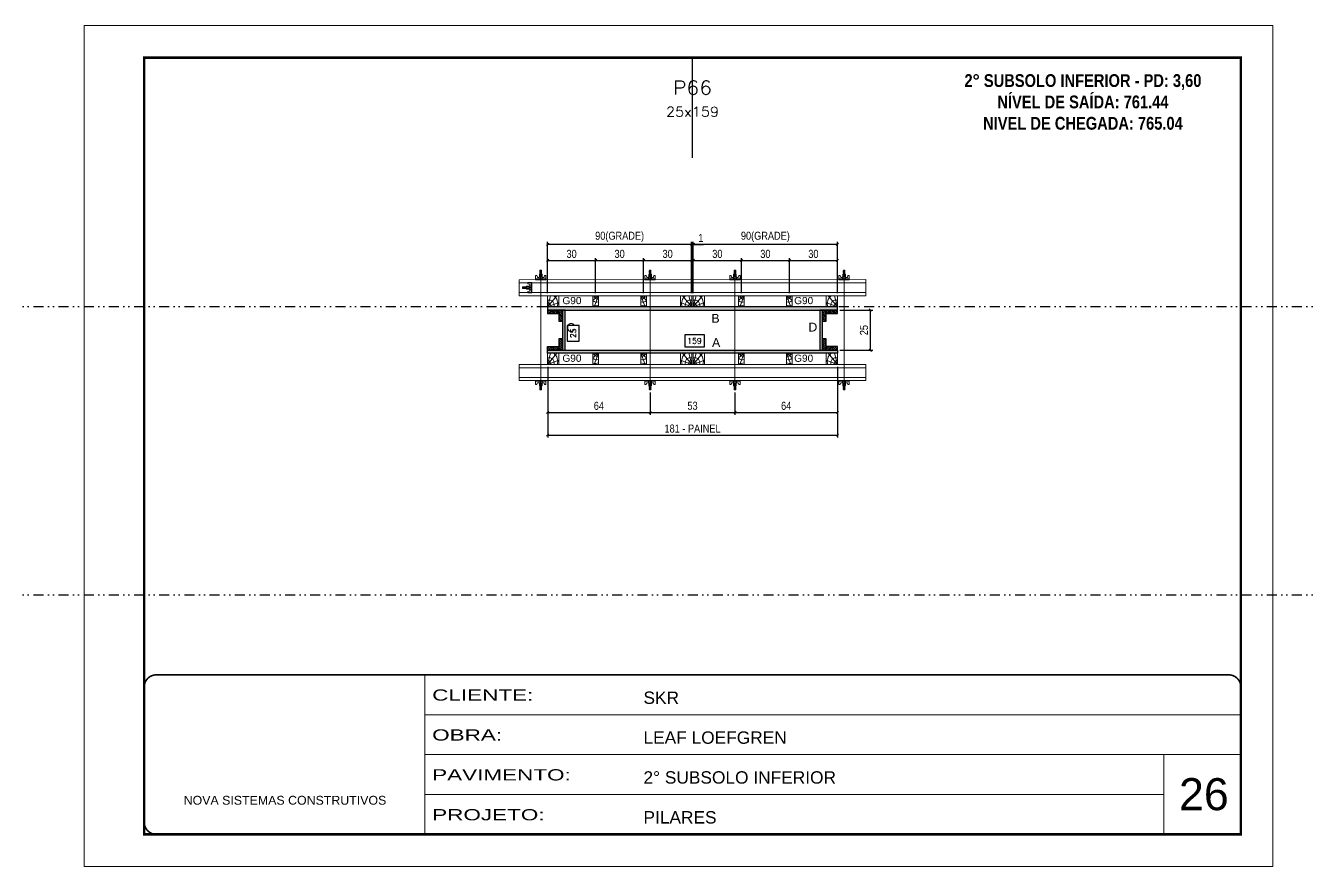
# Model space of a CAD drawing. Extents: x 13513 to 27878, y -21631 to 6985.
# Drawn here: x 15939 to 17540, y -957 to 93 of the extents above; entities that cross this region are included whole.
import ezdxf
from ezdxf.enums import TextEntityAlignment as Align

# ---------------------------------------------------------------- set-up
doc = ezdxf.new("R2010")
doc.units = 0
for name, pattern in [('CONTINUO', [0]), ('DASHED', [0.75, 0.5, -0.25]), ('DIVIDE2', [0.625, 0.25, -0.125, 0, -0.125, 0, -0.125]), ('HIDDEN', [0.375, 0.25, -0.125])]:
    doc.linetypes.add(name, pattern=pattern)
for name, color, linetype, lineweight in [('CARIMBO', 255, 'Continuous', 9), ('Folhas', 255, 'Continuous', 9), ('Hachura', 251, 'Continuous', 9), ('Madeira', 126, 'Continuous', 18), ('Perfil Metálico', 224, 'Continuous', 18), ('SARRAFO DE PRESSAO', 251, 'DASHED', 9), ('Texto Seção', 7, 'Continuous', 15)]:
    doc.layers.add(name, color=color, linetype=linetype, lineweight=lineweight)
for name, color, linetype in [('CHAPA', 1, 'Continuous'), ('COTA', 241, 'Continuous'), ('MEIO_PONT', 93, 'Continuous'), ('NOMENCLATURA', 7, 'Continuous'), ('Nível', 160, 'Continuous'), ('SARRAFO', 251, 'Continuous'), ('Texto de Titulo', 7, 'Continuous'), ('Texto Qtd Sarr', 242, 'Continuous'), ('TEXTO_GERAL', 7, 'Continuous')]:
    doc.layers.add(name, color=color, linetype=linetype)
doc.styles.add('ARIAL', font='arial.ttf')
doc.styles.add('COTA TECNICA 2X', font='techl___.ttf', dxfattribs={"height": 10})
doc.styles.add('ROMANC', font='techb___.ttf', dxfattribs={"height": 2.5})
doc.styles.add('ROMANS', font='romans.shx')
doc.styles.add('SANSSERIF', font='sas_____.pfb')
doc.styles.add('Tecnologia', font='')
doc.styles.get('Tecnologia').set_extended_font_data('Forgotten Futurist')
doc.dimstyles.new('SECAO PILAR', dxfattribs={"dimtxt": 10, "dimasz": 3, "dimexe": 3, "dimexo": 3, "dimgap": 3, "dimtad": 1, "dimdec": 1, "dimlfac": 0.5, "dimzin": 12, "dimdsep": 46, "dimtxsty": 'COTA TECNICA 2X', "dimblk1": 'OBLIQUE', "dimblk2": 'OBLIQUE', "dimsah": 1, "dimcen": 0.9, "dimclrd": 256, "dimclre": 256, "dimclrt": 256, "dimadec": 1, "dimazin": 3, "dimtfac": 1, "dimtdec": 1, "dimtmove": 0, "dimatfit": 3, "dimfxl": 1, "dimtolj": 1, "dimtzin": 12, "dimarcsym": 0})
doc.dimstyles.new('SECÇÃO 2', dxfattribs={"dimtxt": 7, "dimasz": 6, "dimexe": 0.18, "dimexo": 2, "dimgap": -4, "dimtad": 3, "dimdec": 1, "dimlfac": 0.5, "dimzin": 12, "dimdsep": 46, "dimtxsty": 'ROMANS', "dimblk": 'ARCHTICK', "dimcen": 0.09, "dimse1": 1, "dimse2": 1, "dimsd1": 1, "dimsd2": 1, "dimclrd": 180, "dimclre": 5, "dimclrt": 1, "dimadec": 0, "dimazin": 3, "dimtfac": 1, "dimtdec": 1, "dimtofl": 0, "dimtmove": 0, "dimatfit": 3, "dimldrblk": 'ARCHTICK', "dimfxl": 1, "dimtolj": 1, "dimtzin": 0, "dimarcsym": 0})

# ---------------------------------------------------------------- blocks, each defined once
blk = doc.blocks.new('9999999999')
at = {"color": 30, "linetype": 'CONTINUO'}
for p, q in [((98564.6, 34230.2), (98564.6, 34429.4)), ((98564.6, 34379.6), (99584, 34379.6)), ((98564.6, 34329.8), (99488, 34329.8)), ((99584, 34329.8), (99488, 34329.8)), ((99488, 34329.8), (99488, 34230.2)), ((98564.6, 34280), (99488, 34280))]:
    blk.add_line(p, q, dxfattribs=at)
at = {"color": 30, "linetype": 'CONTINUO', "const_width": 2}
blk.add_lwpolyline([(99584, 34230.2), (99584, 34414.4, 0.414214), (99569, 34429.4), (98229, 34429.4, 0.414214), (98214, 34414.4), (98214, 34245.2, 0.414214), (98229, 34230.2), (99584, 34230.2)], format="xyb", dxfattribs=at)
at = {"layer": 'Folhas'}
blk.add_lwpolyline([(98139, 34190.2), (99624, 34190.2), (99624, 35240.2), (98139, 35240.2)], close=True, dxfattribs=at)
at = {"layer": 'Folhas', "color": 30, "const_width": 3}
blk.add_lwpolyline([(98214, 34230.2), (99584, 34230.2), (99584, 35200.2), (98214, 35200.2)], close=True, dxfattribs=at)
at = {"color": 7, "linetype": 'Continuous', "ltscale": 5, "style": 'ARIAL'}
for s, height, p in [('SKR', 15.48, (98837.7, 34393.1)), ('LEAF LOEFGREN', 15.483, (98837.7, 34343.3)), ('2° SUBSOLO INFERIOR', 15.483, (98837.7, 34293.5)), ('NOVA SISTEMAS CONSTRUTIVOS', 11.059, (98263.2, 34267.2)), ('PILARES', 15.48, (98837.7, 34243.7))]:
    blk.add_text(s, height=height, dxfattribs=at).set_placement(p)
at = {"layer": 'Folhas', "color": 7, "style": 'Tecnologia', "width": 1.5}
for s, p in [('CLIENTE:', (98573.7, 34397.2)), ('OBRA:', (98573.7, 34347.3)), ('PAVIMENTO:', (98573.7, 34297.5)), ('PROJETO:', (98573.7, 34247.7))]:
    blk.add_text(s, height=14, dxfattribs=at).set_placement(p)
blk = doc.blocks.new('*D1612')
at = {"layer": 'COTA', "color": 180, "lineweight": -2, "transparency": 16777216}
for p, q in [((16630.4, -281.2), (16615.4, -281.2)), ((16615.4, -281.2), (16615.4, -300.6)), ((16630.4, -300.6), (16630.4, -281.2)), ((16615.4, -300.6), (16630.4, -300.6))]:
    blk.add_line(p, q, dxfattribs=at)
at = {"layer": 'Defpoints', "color": 0, "transparency": 16777216}
for p in [(16630.3, -262), (16630.3, -312), (16634.4, -312)]:
    blk.add_point(p, dxfattribs=at)
at = {"layer": 'COTA', "color": 1, "transparency": 16777216, "insert": (16622.9, -290.9), "char_height": 7, "attachment_point": 5, "rotation": 90, "style": 'ROMANS'}
blk.add_mtext('\\A1;25', dxfattribs=at)
blk = doc.blocks.new('_ArchTick')
at = {"color": 0, "linetype": 'ByBlock', "const_width": 0.15}
blk.add_lwpolyline([(-0.5, -0.5), (0.5, 0.5)], dxfattribs=at)
blk = doc.blocks.new('*D1613')
at = {"layer": 'COTA', "color": 180, "lineweight": -2, "transparency": 16777216}
for p, q in [((16786.9, -293), (16762.2, -293)), ((16762.2, -293), (16762.2, -308)), ((16786.9, -308), (16786.9, -293)), ((16762.2, -308), (16786.9, -308))]:
    blk.add_line(p, q, dxfattribs=at)
at = {"layer": 'Defpoints', "color": 0, "transparency": 16777216}
for p in [(16613, -312), (16931, -312), (16931, -312)]:
    blk.add_point(p, dxfattribs=at)
at = {"layer": 'COTA', "color": 1, "transparency": 16777216, "insert": (16774.5, -300.5), "char_height": 7, "attachment_point": 5, "style": 'ROMANS'}
blk.add_mtext('\\A1;159', dxfattribs=at)
blk = doc.blocks.new('_Oblique')
at = {"color": 0, "linetype": 'ByBlock', "lineweight": -2}
blk.add_line((-0.5, -0.5), (0.5, 0.5), dxfattribs=at)
blk = doc.blocks.new('*D1614')
at = {"layer": 'COTA', "lineweight": -2, "transparency": 16777216}
for p, q in [((16591, -333), (16591, -421.1)), ((16953, -332.9), (16953, -421.1)), ((16591, -418.1), (16953, -418.1))]:
    blk.add_line(p, q, dxfattribs=at)
at = {"layer": 'Defpoints', "color": 0, "transparency": 16777216}
for p in [(16591, -330), (16953, -329.9), (16953, -418.1)]:
    blk.add_point(p, dxfattribs=at)
at = {"layer": 'COTA', "lineweight": -2, "transparency": 16777216, "xscale": 3, "yscale": 3, "zscale": 3, "rotation": 180}
blk.add_blockref('_Oblique', (16591, -418.1), dxfattribs=at)
at = {"layer": 'COTA', "lineweight": -2, "transparency": 16777216, "xscale": 3, "yscale": 3, "zscale": 3}
blk.add_blockref('_Oblique', (16953, -418.1), dxfattribs=at)
at = {"layer": 'COTA', "transparency": 16777216, "insert": (16772, -410), "char_height": 10, "attachment_point": 5, "style": 'COTA TECNICA 2X'}
blk.add_mtext('\\A1;181 - PAINEL', dxfattribs=at)
blk = doc.blocks.new('*D1615')
at = {"layer": 'COTA', "lineweight": -2, "transparency": 16777216}
for p, q in [((16591, -333), (16591, -392.7)), ((16719, -364.7), (16719, -392.7)), ((16591, -389.7), (16719, -389.7))]:
    blk.add_line(p, q, dxfattribs=at)
at = {"layer": 'Defpoints', "color": 0, "transparency": 16777216}
for p in [(16591, -330), (16719, -361.7), (16719, -389.7)]:
    blk.add_point(p, dxfattribs=at)
at = {"layer": 'COTA', "lineweight": -2, "transparency": 16777216, "xscale": 3, "yscale": 3, "zscale": 3, "rotation": 180}
blk.add_blockref('_Oblique', (16591, -389.7), dxfattribs=at)
at = {"layer": 'COTA', "lineweight": -2, "transparency": 16777216, "xscale": 3, "yscale": 3, "zscale": 3}
blk.add_blockref('_Oblique', (16719, -389.7), dxfattribs=at)
at = {"layer": 'COTA', "transparency": 16777216, "insert": (16655, -381.6), "char_height": 10, "attachment_point": 5, "style": 'COTA TECNICA 2X'}
blk.add_mtext('\\A1;64', dxfattribs=at)
blk = doc.blocks.new('*D1616')
at = {"layer": 'COTA', "lineweight": -2, "transparency": 16777216}
for p, q in [((16953, -333), (16953, -392.7)), ((16825, -364.7), (16825, -392.7)), ((16825, -389.7), (16953, -389.7))]:
    blk.add_line(p, q, dxfattribs=at)
at = {"layer": 'Defpoints', "color": 0, "transparency": 16777216}
for p in [(16953, -330), (16825, -361.7), (16953, -389.7)]:
    blk.add_point(p, dxfattribs=at)
at = {"layer": 'COTA', "lineweight": -2, "transparency": 16777216, "xscale": 3, "yscale": 3, "zscale": 3, "rotation": 180}
blk.add_blockref('_Oblique', (16825, -389.7), dxfattribs=at)
at = {"layer": 'COTA', "lineweight": -2, "transparency": 16777216, "xscale": 3, "yscale": 3, "zscale": 3}
blk.add_blockref('_Oblique', (16953, -389.7), dxfattribs=at)
at = {"layer": 'COTA', "transparency": 16777216, "insert": (16889, -381.6), "char_height": 10, "attachment_point": 5, "style": 'COTA TECNICA 2X'}
blk.add_mtext('\\A1;64', dxfattribs=at)
blk = doc.blocks.new('C')
at = {"layer": 'Hachura', "color": 0}
for p, q in [((0, 3.22), (0, -3.22)), ((0.45, 3.22), (0, 3.22)), ((0.46, 3.16), (0, 3.16)), ((0.46, 3.05), (0, 3.05)), ((0.46, 2.88), (0, 2.88)), ((0, 2.75), (0, -1.16)), ((0.46, 2.65), (0, 2.65)), ((0.46, 2.23), (0, 2.23)), ((0.46, 1.51), (0, 1.51)), ((0.39, 0.49), (0.17, 0.49)), ((0.45, -3.23), (0.45, 3.22)), ((0.45, 3.22), (2.58, 3.22)), ((1.74, 0.97), (0.45, 0.97)), ((1.45, 0.1), (0.45, 0.1)), ((1.35, 1.94), (1.35, 0.96)), ((2.58, 2.39), (1.47, 2.09)), ((1.74, -0.97), (1.74, 0.97)), ((1.74, 0.97), (1.74, 0.84)), ((1.74, 0.97), (1.74, 0.84)), ((1.74, 0.84), (3.35, 0.84)), ((3.35, 0.45), (1.74, 0.45)), ((2.58, 3.22), (2.58, 2.39)), ((3.32, 0.84), (3.32, -0.84)), ((3.35, 0.84), (3.35, -0.84)), ((3.68, 0.45), (3.35, 0.45)), ((3.84, -0.52), (3.35, 0.45)), ((3.35, 0.06), (3.67, -0.57)), ((3.68, 0.45), (4.16, -0.52)), ((3.72, 0.5), (4.25, -0.57)), ((4.37, -0.55), (3.83, 0.53)), ((4.15, 0.45), (3.93, 0.45)), ((4.42, -0.52), (3.93, 0.45)), ((4.15, 0.45), (4.26, 0.45)), ((4.26, 0.45), (4.74, -0.52)), ((4.3, 0.5), (4.83, -0.57)), ((4.95, -0.55), (4.41, 0.53)), ((4.51, 0.45), (4.84, 0.45)), ((5, -0.52), (4.51, 0.45)), ((4.84, 0.45), (5.32, -0.52)), ((4.88, 0.5), (5.41, -0.57)), ((5.53, -0.55), (4.99, 0.53)), ((5.58, -0.52), (5.09, 0.45)), ((5.42, 0.45), (5.09, 0.45)), ((5.58, -0.52), (5.09, 0.45)), ((5.42, 0.45), (5.74, -0.19)), ((5.46, 0.5), (5.74, -0.07)), ((5.74, 0.19), (5.57, 0.53)), ((5.74, 0.32), (5.68, 0.45)), ((5.68, 0.45), (5.74, 0.45)), ((5.74, 0.45), (5.9, 0.29)), ((5.74, 0.45), (5.74, -0.52)), ((5.9, -0.36), (5.9, 0.29)), ((0.45, 0), (0, 0)), ((0.46, -1.52), (0, -1.52)), ((0.46, -2.23), (0, -2.23)), ((0.46, -2.65), (0, -2.65)), ((0.46, -2.88), (0, -2.88)), ((0.46, -3.05), (0, -3.05)), ((0.46, -3.16), (0, -3.16)), ((0, -3.22), (2.57, -3.22)), ((0.08, -0.48), (0.29, -0.48)), ((0.29, -0.48), (0.4, -0.48)), ((0.45, 0), (0.45, -0.97)), ((0.45, -0.16), (1.45, -0.16)), ((0.45, -0.65), (0.45, -0.32)), ((0.45, -3.23), (0.45, -0.65)), ((0.45, -0.97), (1.74, -0.97)), ((1.35, -1.94), (1.35, -0.97)), ((2.58, -2.39), (1.47, -2.1)), ((3.35, -0.32), (1.74, -0.32)), ((3.35, -0.84), (1.74, -0.84)), ((2.58, -3.23), (2.58, -2.39)), ((3.35, -0.07), (3.58, -0.52)), ((3.35, -0.52), (3.58, -0.52)), ((3.84, -0.52), (4.16, -0.52)), ((4.42, -0.52), (4.74, -0.52)), ((4.63, -0.52), (4.74, -0.52)), ((5, -0.52), (5.32, -0.52)), ((5.58, -0.52), (5.74, -0.52)), ((5.74, -0.52), (5.9, -0.36)), ((5.74, -0.52), (5.74, -0.52))]:
    blk.add_line(p, q, dxfattribs=at)
for centre, radius, start, end in [((1.52, 1.94), 0.161, 104.74356, 180), ((1.44, -0.03), 0.129, 272.69497, 87.30503), ((3.81, 0.39), 0.143, 25.56881, 154.43119), ((4.39, 0.39), 0.143, 25.56881, 154.43119), ((4.97, 0.39), 0.143, 25.56881, 154.43119), ((5.55, 0.39), 0.143, 25.56881, 154.43119), ((0.17, -0.37), 0.174, 221.74404, 317.85924), ((1.52, -1.94), 0.161, 180, 255.25644), ((3.71, -0.4), 0.174, 222.14076, 318.25596), ((4.29, -0.4), 0.174, 222.14076, 318.25596), ((4.87, -0.4), 0.174, 222.14076, 318.25596), ((5.45, -0.4), 0.174, 222.14076, 318.25596), ((5.61, -0.4), 0.174, 317.85924, 318.25596)]:
    blk.add_arc(centre, radius, start, end, dxfattribs=at)
blk = doc.blocks.new('*D1635')
at = {"layer": 'COTA', "lineweight": -2, "transparency": 16777216}
for p, q in [((16719, -364.7), (16719, -392.7)), ((16825, -364.7), (16825, -392.7)), ((16719, -389.7), (16825, -389.7))]:
    blk.add_line(p, q, dxfattribs=at)
at = {"layer": 'Defpoints', "color": 0, "transparency": 16777216}
for p in [(16719, -361.7), (16825, -361.7), (16825, -389.7)]:
    blk.add_point(p, dxfattribs=at)
at = {"layer": 'COTA', "lineweight": -2, "transparency": 16777216, "xscale": 3, "yscale": 3, "zscale": 3, "rotation": 180}
blk.add_blockref('_Oblique', (16719, -389.7), dxfattribs=at)
at = {"layer": 'COTA', "lineweight": -2, "transparency": 16777216, "xscale": 3, "yscale": 3, "zscale": 3}
blk.add_blockref('_Oblique', (16825, -389.7), dxfattribs=at)
at = {"layer": 'COTA', "transparency": 16777216, "insert": (16772, -381.5), "char_height": 10, "attachment_point": 5, "style": 'COTA TECNICA 2X'}
blk.add_mtext('\\A1;53', dxfattribs=at)
blk = doc.blocks.new('*D1617')
at = {"layer": 'COTA', "lineweight": -2, "transparency": 16777216}
for p, q in [((16773, -241), (16773, -197)), ((16773, -200), (16833, -200)), ((16833, -241), (16833, -197))]:
    blk.add_line(p, q, dxfattribs=at)
at = {"layer": 'Defpoints', "color": 0, "transparency": 16777216}
for p in [(16833, -200), (16773, -244), (16833, -244)]:
    blk.add_point(p, dxfattribs=at)
at = {"layer": 'COTA', "lineweight": -2, "transparency": 16777216, "xscale": 3, "yscale": 3, "zscale": 3, "rotation": 180}
blk.add_blockref('_Oblique', (16773, -200), dxfattribs=at)
at = {"layer": 'COTA', "lineweight": -2, "transparency": 16777216, "xscale": 3, "yscale": 3, "zscale": 3}
blk.add_blockref('_Oblique', (16833, -200), dxfattribs=at)
at = {"layer": 'COTA', "transparency": 16777216, "insert": (16803, -191.8), "char_height": 10, "attachment_point": 5, "style": 'COTA TECNICA 2X'}
blk.add_mtext('\\A1;30', dxfattribs=at)
blk = doc.blocks.new('*D1618')
at = {"layer": 'COTA', "lineweight": -2, "transparency": 16777216}
for p, q in [((16833, -241), (16833, -197)), ((16833, -200), (16893, -200)), ((16893, -241), (16893, -197))]:
    blk.add_line(p, q, dxfattribs=at)
at = {"layer": 'Defpoints', "color": 0, "transparency": 16777216}
for p in [(16893, -200), (16833, -244), (16893, -244)]:
    blk.add_point(p, dxfattribs=at)
at = {"layer": 'COTA', "lineweight": -2, "transparency": 16777216, "xscale": 3, "yscale": 3, "zscale": 3, "rotation": 180}
blk.add_blockref('_Oblique', (16833, -200), dxfattribs=at)
at = {"layer": 'COTA', "lineweight": -2, "transparency": 16777216, "xscale": 3, "yscale": 3, "zscale": 3}
blk.add_blockref('_Oblique', (16893, -200), dxfattribs=at)
at = {"layer": 'COTA', "transparency": 16777216, "insert": (16863, -191.8), "char_height": 10, "attachment_point": 5, "style": 'COTA TECNICA 2X'}
blk.add_mtext('\\A1;30', dxfattribs=at)
blk = doc.blocks.new('*D1619')
at = {"layer": 'COTA', "lineweight": -2, "transparency": 16777216}
for p, q in [((16893, -241), (16893, -197)), ((16893, -200), (16953, -200)), ((16953, -241), (16953, -197))]:
    blk.add_line(p, q, dxfattribs=at)
at = {"layer": 'Defpoints', "color": 0, "transparency": 16777216}
for p in [(16953, -200), (16893, -244), (16953, -244)]:
    blk.add_point(p, dxfattribs=at)
at = {"layer": 'COTA', "lineweight": -2, "transparency": 16777216, "xscale": 3, "yscale": 3, "zscale": 3, "rotation": 180}
blk.add_blockref('_Oblique', (16893, -200), dxfattribs=at)
at = {"layer": 'COTA', "lineweight": -2, "transparency": 16777216, "xscale": 3, "yscale": 3, "zscale": 3}
blk.add_blockref('_Oblique', (16953, -200), dxfattribs=at)
at = {"layer": 'COTA', "transparency": 16777216, "insert": (16923, -191.8), "char_height": 10, "attachment_point": 5, "style": 'COTA TECNICA 2X'}
blk.add_mtext('\\A1;30', dxfattribs=at)
blk = doc.blocks.new('*D1620')
at = {"layer": 'COTA', "lineweight": -2, "transparency": 16777216}
for p, q in [((16773, -241), (16773, -176.9)), ((16953, -179.9), (16773, -179.9)), ((16953, -241), (16953, -176.9))]:
    blk.add_line(p, q, dxfattribs=at)
at = {"layer": 'Defpoints', "color": 0, "transparency": 16777216}
for p in [(16773, -179.9), (16773, -244), (16953, -244)]:
    blk.add_point(p, dxfattribs=at)
at = {"layer": 'COTA', "lineweight": -2, "transparency": 16777216, "xscale": 3, "yscale": 3, "zscale": 3, "rotation": 180}
blk.add_blockref('_Oblique', (16773, -179.9), dxfattribs=at)
at = {"layer": 'COTA', "lineweight": -2, "transparency": 16777216, "xscale": 3, "yscale": 3, "zscale": 3}
blk.add_blockref('_Oblique', (16953, -179.9), dxfattribs=at)
at = {"layer": 'COTA', "transparency": 16777216, "insert": (16863, -170.6), "char_height": 10, "attachment_point": 5, "style": 'COTA TECNICA 2X'}
blk.add_mtext('\\A1;90(GRADE)', dxfattribs=at)
blk = doc.blocks.new('*D1636')
at = {"layer": 'COTA', "lineweight": -2, "transparency": 16777216}
for p, q in [((16956, -262), (16997.3, -262)), ((16994.3, -312), (16994.3, -262)), ((16956, -312), (16997.3, -312))]:
    blk.add_line(p, q, dxfattribs=at)
at = {"layer": 'Defpoints', "color": 0, "transparency": 16777216}
for p in [(16953, -262), (16994.3, -262), (16953, -312)]:
    blk.add_point(p, dxfattribs=at)
at = {"layer": 'COTA', "lineweight": -2, "transparency": 16777216, "xscale": 3, "yscale": 3, "zscale": 3}
for p, rotation in [((16994.3, -262), 90), ((16994.3, -312), 270)]:
    blk.add_blockref('_Oblique', p, dxfattribs=dict(at, rotation=rotation))
at = {"layer": 'COTA', "transparency": 16777216, "insert": (16986.2, -287), "char_height": 10, "attachment_point": 5, "rotation": 90, "style": 'COTA TECNICA 2X'}
blk.add_mtext('\\A1;25', dxfattribs=at)
blk = doc.blocks.new('PONTALETE')
at = {"layer": 'Madeira'}
for q in [(2.71, 7), (7, 5.76), (7, 1.74)]:
    blk.add_line((0, 0), q, dxfattribs=at)
blk.add_lwpolyline([(0, 0), (7, 0), (7, 7), (0, 7)], close=True, dxfattribs=at)
for centre, radius, start, end in [((2.04, 0.06), 6.23, 37.28179, 109.09128), ((1.09, 0.9), 3.19, 343.60304, 109.98471), ((-0.21, -0.78), 3.09, 14.63219, 86.0383)]:
    blk.add_arc(centre, radius, start, end, dxfattribs=at)
blk = doc.blocks.new('MEIO PONTALETE')
at = {"layer": 'Madeira'}
for q in [(2.71, 7), (3.5, 2.88), (3.5, 0.87)]:
    blk.add_line((0, 0), q, dxfattribs=at)
blk.add_lwpolyline([(0, 0), (3.5, 0), (3.5, 7), (0, 7)], close=True, dxfattribs=at)
for centre, radius, start, end in [((2.04, 0.06), 6.23, 76.44987, 109.09128), ((1.09, 0.9), 3.19, 40.90626, 109.98471), ((-0.21, -0.78), 3.09, 14.63219, 86.0383)]:
    blk.add_arc(centre, radius, start, end, dxfattribs=at)
blk = doc.blocks.new('*D1621')
at = {"layer": 'COTA', "lineweight": -2, "transparency": 16777216}
for p, q in [((16590.9, -241), (16590.9, -197)), ((16590.9, -200), (16650.9, -200)), ((16650.9, -241), (16650.9, -197))]:
    blk.add_line(p, q, dxfattribs=at)
at = {"layer": 'Defpoints', "color": 0, "transparency": 16777216}
for p in [(16650.9, -200), (16590.9, -244), (16650.9, -244)]:
    blk.add_point(p, dxfattribs=at)
at = {"layer": 'COTA', "lineweight": -2, "transparency": 16777216, "xscale": 3, "yscale": 3, "zscale": 3, "rotation": 180}
blk.add_blockref('_Oblique', (16590.9, -200), dxfattribs=at)
at = {"layer": 'COTA', "lineweight": -2, "transparency": 16777216, "xscale": 3, "yscale": 3, "zscale": 3}
blk.add_blockref('_Oblique', (16650.9, -200), dxfattribs=at)
at = {"layer": 'COTA', "transparency": 16777216, "insert": (16620.9, -191.8), "char_height": 10, "attachment_point": 5, "style": 'COTA TECNICA 2X'}
blk.add_mtext('\\A1;30', dxfattribs=at)
blk = doc.blocks.new('*D1622')
at = {"layer": 'COTA', "lineweight": -2, "transparency": 16777216}
for p, q in [((16650.9, -241), (16650.9, -197)), ((16650.9, -200), (16710.9, -200)), ((16710.9, -241), (16710.9, -197))]:
    blk.add_line(p, q, dxfattribs=at)
at = {"layer": 'Defpoints', "color": 0, "transparency": 16777216}
for p in [(16710.9, -200), (16650.9, -244), (16710.9, -244)]:
    blk.add_point(p, dxfattribs=at)
at = {"layer": 'COTA', "lineweight": -2, "transparency": 16777216, "xscale": 3, "yscale": 3, "zscale": 3, "rotation": 180}
blk.add_blockref('_Oblique', (16650.9, -200), dxfattribs=at)
at = {"layer": 'COTA', "lineweight": -2, "transparency": 16777216, "xscale": 3, "yscale": 3, "zscale": 3}
blk.add_blockref('_Oblique', (16710.9, -200), dxfattribs=at)
at = {"layer": 'COTA', "transparency": 16777216, "insert": (16680.9, -191.8), "char_height": 10, "attachment_point": 5, "style": 'COTA TECNICA 2X'}
blk.add_mtext('\\A1;30', dxfattribs=at)
blk = doc.blocks.new('*D1623')
at = {"layer": 'COTA', "lineweight": -2, "transparency": 16777216}
for p, q in [((16710.9, -241), (16710.9, -197)), ((16710.9, -200), (16770.9, -200)), ((16770.9, -241), (16770.9, -197))]:
    blk.add_line(p, q, dxfattribs=at)
at = {"layer": 'Defpoints', "color": 0, "transparency": 16777216}
for p in [(16770.9, -200), (16710.9, -244), (16770.9, -244)]:
    blk.add_point(p, dxfattribs=at)
at = {"layer": 'COTA', "lineweight": -2, "transparency": 16777216, "xscale": 3, "yscale": 3, "zscale": 3, "rotation": 180}
blk.add_blockref('_Oblique', (16710.9, -200), dxfattribs=at)
at = {"layer": 'COTA', "lineweight": -2, "transparency": 16777216, "xscale": 3, "yscale": 3, "zscale": 3}
blk.add_blockref('_Oblique', (16770.9, -200), dxfattribs=at)
at = {"layer": 'COTA', "transparency": 16777216, "insert": (16740.9, -191.8), "char_height": 10, "attachment_point": 5, "style": 'COTA TECNICA 2X'}
blk.add_mtext('\\A1;30', dxfattribs=at)
blk = doc.blocks.new('*D1624')
at = {"layer": 'COTA', "lineweight": -2, "transparency": 16777216}
for p, q in [((16590.9, -241), (16590.9, -176.9)), ((16770.9, -179.9), (16590.9, -179.9)), ((16770.9, -241), (16770.9, -176.9))]:
    blk.add_line(p, q, dxfattribs=at)
at = {"layer": 'Defpoints', "color": 0, "transparency": 16777216}
for p in [(16590.9, -179.9), (16590.9, -244), (16770.9, -244)]:
    blk.add_point(p, dxfattribs=at)
at = {"layer": 'COTA', "lineweight": -2, "transparency": 16777216, "xscale": 3, "yscale": 3, "zscale": 3, "rotation": 180}
blk.add_blockref('_Oblique', (16590.9, -179.9), dxfattribs=at)
at = {"layer": 'COTA', "lineweight": -2, "transparency": 16777216, "xscale": 3, "yscale": 3, "zscale": 3}
blk.add_blockref('_Oblique', (16770.9, -179.9), dxfattribs=at)
at = {"layer": 'COTA', "transparency": 16777216, "insert": (16680.9, -170.6), "char_height": 10, "attachment_point": 5, "style": 'COTA TECNICA 2X'}
blk.add_mtext('\\A1;90(GRADE)', dxfattribs=at)
blk = doc.blocks.new('*D1637')
at = {"layer": 'COTA', "lineweight": -2, "transparency": 16777216}
for p, q in [((16771, -179.9), (16768, -179.9)), ((16771, -241), (16771, -176.9)), ((16771, -179.9), (16773, -179.9)), ((16773, -241), (16773, -176.9)), ((16773, -179.9), (16785.6, -179.9))]:
    blk.add_line(p, q, dxfattribs=at)
at = {"layer": 'Defpoints', "color": 0, "transparency": 16777216}
for p in [(16773, -179.9), (16771, -244), (16773, -244)]:
    blk.add_point(p, dxfattribs=at)
at = {"layer": 'COTA', "lineweight": -2, "transparency": 16777216, "xscale": 3, "yscale": 3, "zscale": 3}
blk.add_blockref('_Oblique', (16771, -179.9), dxfattribs=at)
at = {"layer": 'COTA', "lineweight": -2, "transparency": 16777216, "xscale": 3, "yscale": 3, "zscale": 3, "rotation": 180}
blk.add_blockref('_Oblique', (16773, -179.9), dxfattribs=at)
at = {"layer": 'COTA', "transparency": 16777216, "insert": (16782.3, -171.8), "char_height": 10, "attachment_point": 5, "style": 'COTA TECNICA 2X'}
blk.add_mtext('\\A1;1', dxfattribs=at)
blk = doc.blocks.new('titulo1')
at = {"layer": 'Defpoints', "color": 252, "linetype": 'HIDDEN', "ltscale": 2}
blk.add_line((0, 0), (0, 125), dxfattribs=at)
at = {"layer": 'Defpoints', "style": 'ROMANS', "oblique": 15}
blk.add_attdef('FOLHA', text='', height=10, dxfattribs=at).set_placement((0, 15.6), align=Align.MIDDLE_CENTER)
at = {"layer": 'Texto Qtd Sarr', "color": 3, "style": 'ROMANS', "oblique": 15}
for tag, height, p in [('TITULO', 17, (0, 71.4)), ('SEÇÃO', 12, (0, 41.5))]:
    blk.add_attdef(tag, text='', height=height, dxfattribs=at).set_placement(p, align=Align.MIDDLE_CENTER)

msp = doc.modelspace()

# ---------------------------------------------------------------- hatches: boundary and pattern name
at = {"layer": 'Hachura'}
h = msp.add_hatch(color=256, dxfattribs=at)
h.dxf.hatch_style = 1
h.paths.add_polyline_path([(16952.97, -261.98), (16952.97, -257.98), (16590.97, -257.98), (16590.97, -261.98)])
h = msp.add_hatch(dxfattribs=at)
h.set_pattern_fill('ANSI31', color=256, scale=0.5, angle=180, style=0)
h.set_pattern_definition([(225, (7467.0154, -23191.3835), (1.12253202, -1.12253202), [])])
h.paths.add_polyline_path([(16604.97, -261.98), (16604.97, -266.38), (16590.97, -266.38), (16590.97, -261.98)])
h = msp.add_hatch(dxfattribs=at)
h.set_pattern_fill('ANSI31', color=256, scale=0.5, angle=270, style=0)
h.set_pattern_definition([(315, (39500.7754, -9764.9272), (1.12253202, 1.12253202), [])])
h.paths.add_polyline_path([(16609.37, -275.98), (16604.97, -275.98), (16604.97, -261.98), (16609.37, -261.98)])
h = msp.add_hatch(color=256, dxfattribs=at)
h.dxf.hatch_style = 1
h.paths.add_polyline_path([(16609.37, -311.98), (16612.97, -311.98), (16612.97, -261.98), (16609.37, -261.98)])
h = msp.add_hatch(color=256, dxfattribs=at)
h.dxf.hatch_style = 1
h.paths.add_polyline_path([(16930.97, -311.98), (16934.57, -311.98), (16934.57, -261.98), (16930.97, -261.98)])
h = msp.add_hatch(dxfattribs=at)
h.set_pattern_fill('ANSI31', color=256, scale=0.5, angle=270, style=0)
h.set_pattern_definition([(315, (39830.3754, -9764.9272), (1.12253202, 1.12253202), [])])
h.paths.add_polyline_path([(16938.97, -275.98), (16934.57, -275.98), (16934.57, -261.98), (16938.97, -261.98)])
h = msp.add_hatch(dxfattribs=at)
h.set_pattern_fill('ANSI31', color=256, scale=0.5, angle=180, style=0)
h.set_pattern_definition([(225, (7815.0154, -23191.3835), (1.12253202, -1.12253202), [])])
h.paths.add_polyline_path([(16952.97, -261.98), (16952.97, -266.38), (16938.97, -266.38), (16938.97, -261.98)])
h = msp.add_hatch(dxfattribs=at)
h.set_pattern_fill('ANSI31', color=256, scale=0.5, angle=270, style=0)
h.set_pattern_definition([(315, (39500.7754, -9800.9272), (1.12253202, 1.12253202), [])])
h.paths.add_polyline_path([(16609.37, -311.98), (16604.97, -311.98), (16604.97, -297.98), (16609.37, -297.98)])
h = msp.add_hatch(dxfattribs=at)
h.set_pattern_fill('ANSI31', color=256, scale=0.5, angle=270, style=0)
h.set_pattern_definition([(315, (39830.3754, -9800.9272), (1.12253202, 1.12253202), [])])
h.paths.add_polyline_path([(16938.97, -311.98), (16934.57, -311.98), (16934.57, -297.98), (16938.97, -297.98)])
h = msp.add_hatch(dxfattribs=at)
h.set_pattern_fill('ANSI31', color=256, scale=0.5, angle=180, style=0)
h.set_pattern_definition([(225, (7467.0154, -23203.3835), (1.12253202, -1.12253202), [])])
h.paths.add_polyline_path([(16604.97, -311.98), (16604.97, -307.58), (16590.97, -307.58), (16590.97, -311.98)])
h = msp.add_hatch(color=256, dxfattribs=at)
h.dxf.hatch_style = 1
h.paths.add_polyline_path([(16952.97, -311.98), (16952.97, -315.98), (16590.97, -315.98), (16590.97, -311.98)])
h = msp.add_hatch(dxfattribs=at)
h.set_pattern_fill('ANSI31', color=256, scale=0.5, angle=180, style=0)
h.set_pattern_definition([(225, (7450.0154, -23203.3835), (1.12253202, -1.12253202), [])])
h.paths.add_polyline_path([(16938.97, -311.98), (16938.97, -307.58), (16952.97, -307.58), (16952.97, -311.98)])

# ---------------------------------------------------------------- linework, layer by layer
at = {"layer": 'CHAPA'}
for points in [[(16952.97, -261.98), (16952.97, -257.98), (16590.97, -257.98), (16590.97, -261.98)], [(16609.37, -311.98), (16612.97, -311.98), (16612.97, -261.98), (16609.37, -261.98)], [(16930.97, -311.98), (16934.57, -311.98), (16934.57, -261.98), (16930.97, -261.98)], [(16952.97, -311.98), (16952.97, -315.98), (16590.97, -315.98), (16590.97, -311.98)]]:
    msp.add_lwpolyline(points, close=True, dxfattribs=at)
at = {"layer": 'Hachura'}
for p, q in [((16582.28, -360.75), (16582.28, -217)), ((16718.97, -360.75), (16718.97, -217)), ((16824.97, -360.75), (16824.97, -217)), ((16961.36, -360.75), (16961.36, -217))]:
    msp.add_line(p, q, dxfattribs=at)
at = {"layer": 'Madeira'}
for points in [[(16590.97, -257.98), (16590.97, -243.98), (16770.97, -243.98), (16770.97, -257.98)], [(16772.97, -257.98), (16772.97, -243.98), (16952.97, -243.98), (16952.97, -257.98)], [(16590.97, -329.98), (16590.97, -315.98), (16770.97, -315.98), (16770.97, -329.98)], [(16772.97, -329.98), (16772.97, -315.98), (16952.97, -315.98), (16952.97, -329.98)]]:
    msp.add_lwpolyline(points, close=True, dxfattribs=at)
at = {"layer": 'Nível', "color": 4, "linetype": 'DIVIDE2', "ltscale": 50}
for p, q in [((13526.77, -257.44), (21431.15, -257.44)), ((13526.77, -617.44), (21531.15, -617.44))]:
    msp.add_line(p, q, dxfattribs=at)
at = {"layer": 'Perfil Metálico'}
for p, q in [((16988.69, -228.04), (16555.25, -228.04)), ((16988.69, -240.04), (16555.25, -240.04)), ((16988.69, -333.98), (16555.25, -333.98)), ((16988.69, -345.98), (16555.25, -345.98))]:
    msp.add_line(p, q, dxfattribs=at)
for points in [[(16988.69, -243.97), (16988.69, -223.97), (16555.25, -224.04), (16555.25, -244.04)], [(16555.25, -329.98), (16555.25, -349.98), (16988.69, -349.92), (16988.69, -329.92)]]:
    msp.add_lwpolyline(points, close=True, dxfattribs=at)
at = {"layer": 'SARRAFO'}
for points in [[(16590.97, -266.38), (16604.97, -266.38), (16604.97, -261.98), (16590.97, -261.98)], [(16590.97, -266.38), (16604.97, -266.38), (16604.97, -261.98), (16590.97, -261.98)], [(16604.97, -261.98), (16604.97, -275.98), (16609.37, -275.98), (16609.37, -261.98)], [(16604.97, -261.98), (16604.97, -275.98), (16609.37, -275.98), (16609.37, -261.98)], [(16934.57, -261.98), (16934.57, -275.98), (16938.97, -275.98), (16938.97, -261.98)], [(16934.57, -261.98), (16934.57, -275.98), (16938.97, -275.98), (16938.97, -261.98)], [(16938.97, -266.38), (16952.97, -266.38), (16952.97, -261.98), (16938.97, -261.98)], [(16938.97, -266.38), (16952.97, -266.38), (16952.97, -261.98), (16938.97, -261.98)], [(16604.97, -297.98), (16604.97, -311.98), (16609.37, -311.98), (16609.37, -297.98)], [(16604.97, -297.98), (16604.97, -311.98), (16609.37, -311.98), (16609.37, -297.98)], [(16934.57, -297.98), (16934.57, -311.98), (16938.97, -311.98), (16938.97, -297.98)], [(16934.57, -297.98), (16934.57, -311.98), (16938.97, -311.98), (16938.97, -297.98)], [(16590.97, -307.58), (16604.97, -307.58), (16604.97, -311.98), (16590.97, -311.98)], [(16590.97, -307.58), (16604.97, -307.58), (16604.97, -311.98), (16590.97, -311.98)], [(16952.97, -307.58), (16938.97, -307.58), (16938.97, -311.98), (16952.97, -311.98)], [(16952.97, -307.58), (16938.97, -307.58), (16938.97, -311.98), (16952.97, -311.98)]]:
    msp.add_lwpolyline(points, close=True, dxfattribs=at)

# ---------------------------------------------------------------- block references
at = {"layer": 'Hachura', "linetype": 'Continuous', "yscale": 2, "zscale": 2}
for p, xscale, rotation in [((16582.29, -224), -2, 270), ((16718.96, -224), 2, 90.00000000000001), ((16824.96, -224), 2, 90.00000000000001), ((16961.35, -224), 2, 90.00000000000001), ((16571.28, -233.97), 2, 180), ((16582.28, -349.95), 2, 270), ((16718.97, -349.95), -2, 90), ((16824.97, -349.95), -2, 90), ((16961.36, -349.95), -2, 90)]:
    msp.add_blockref('C', p, dxfattribs=dict(at, xscale=xscale, rotation=rotation))
at = {"layer": 'MEIO_PONT'}
for name, p, xscale, yscale, zscale, rotation in [('PONTALETE', (16590.97, -257.98), -2, 2, 2, 270), ('MEIO PONTALETE', (16654.47, -243.98), 1.999999997962732, 1.999999997962732, 1.999999997962732, 180), ('MEIO PONTALETE', (16707.47, -243.98), -1.999999997962732, 1.999999997962732, 1.999999997962732, 180), ('PONTALETE', (16770.97, -257.98), 2, 2, 2, 89.99999999999997), ('PONTALETE', (16772.97, -257.98), -2, 2, 2, 270), ('MEIO PONTALETE', (16836.47, -243.98), 1.999999997962732, 1.999999997962732, 1.999999997962732, 180), ('MEIO PONTALETE', (16889.47, -243.98), -1.999999997962732, 1.999999997962732, 1.999999997962732, 180), ('PONTALETE', (16952.97, -257.98), 2, 2, 2, 89.99999999999997), ('PONTALETE', (16590.97, -329.98), -2, 2, 2, 270), ('MEIO PONTALETE', (16654.47, -315.98), 1.999999997962732, 1.999999997962732, 1.999999997962732, 180), ('MEIO PONTALETE', (16707.47, -315.98), -1.999999997962732, 1.999999997962732, 1.999999997962732, 180), ('PONTALETE', (16770.97, -329.98), 2, 2, 2, 89.99999999999997), ('PONTALETE', (16772.97, -329.98), -2, 2, 2, 270), ('MEIO PONTALETE', (16836.47, -315.98), 1.999999997962732, 1.999999997962732, 1.999999997962732, 180), ('MEIO PONTALETE', (16889.47, -315.98), -1.999999997962732, 1.999999997962732, 1.999999997962732, 180), ('PONTALETE', (16952.97, -329.98), 2, 2, 2, 89.99999999999997)]:
    msp.add_blockref(name, p, dxfattribs=dict(at, xscale=xscale, yscale=yscale, zscale=zscale, rotation=rotation))
at = {"layer": 'SARRAFO DE PRESSAO', "color": 6, "linetype": 'ByBlock'}
msp.add_blockref('9999999999', (-82127.01, -35146.93), dxfattribs=at)
at = {"layer": 'Texto Seção'}
ref = msp.add_blockref('titulo1', (16771.97, -71.72), dxfattribs=at)
ref.add_attrib('TITULO', 'P66', dxfattribs={"layer": 'Texto de Titulo', "color": 7, "height": 17, "style": 'ROMANS', "width": 1.1}).set_placement((16771.97, 15.78), align=Align.MIDDLE_CENTER)
ref.add_attrib('SEÇÃO', '25x159', dxfattribs={"layer": 'Texto de Titulo', "color": 7, "height": 12, "style": 'ROMANS', "width": 1.1}).set_placement((16771.97, -14.22), align=Align.MIDDLE_CENTER)

# ---------------------------------------------------------------- texts
at = {"layer": 'CARIMBO', "style": 'ARIAL'}
msp.add_text('26', height=40, dxfattribs=at).set_placement((17379.83, -886.58))
at = {"layer": 'NOMENCLATURA', "color": 2, "insert": (17259.81, 59.34), "char_height": 16, "attachment_point": 2, "style": 'ROMANC'}
msp.add_mtext_dynamic_manual_height_columns('\\P2° SUBSOLO INFERIOR - PD: 3,60\\PNÍVEL DE SAÍDA: 761.44\\PNIVEL DE CHEGADA: 765.04', width=432.3511, gutter_width=1, heights=[0], dxfattribs=at)
at = {"layer": 'TEXTO_GERAL', "color": 0, "linetype": 'Continuous', "style": 'SANSSERIF'}
for p in [(16609.47, -250.08), (16899, -250.08), (16609.47, -322.08), (16899, -322.08)]:
    msp.add_text('G90', height=9, dxfattribs=at).set_placement(p, align=Align.MIDDLE_LEFT)
at = {"layer": 'TEXTO_GERAL', "style": 'ARIAL'}
for s, p in [('B', (16800.73, -272.23)), ('C', (16619.98, -283.83)), ('D', (16922.33, -283.25)), ('A', (16801.48, -302.46))]:
    msp.add_text(s, height=11, dxfattribs=at).set_placement(p, align=Align.MIDDLE_CENTER)

# ---------------------------------------------------------------- dimensions: what is measured, and where the dimension line sits
at = {"layer": 'COTA'}
for base, p1, p2, text, picture, middle in [((16590.95, -179.85), (16770.94, -243.98), (16590.95, -243.98), '<>(GRADE)', '*D1624', (16680.94, -170.63)), ((16772.97, -179.85), (16952.96, -243.98), (16772.97, -243.98), '<>(GRADE)', '*D1620', (16862.97, -170.63)), ((16952.97, -418.14), (16590.97, -329.97), (16952.97, -329.93), '<> - PAINEL', '*D1614', (16771.97, -410.04))]:
    dim = msp.add_linear_dim(base=base, p1=p1, p2=p2, text=text, dimstyle='SECAO PILAR', dxfattribs=at)
    dim.commit()
    dim.dimension.update_dxf_attribs({"geometry": picture, "text_midpoint": middle})
for base, p1, p2, picture, middle in [((16772.97, -179.85), (16770.97, -244), (16772.97, -244), '*D1637', (16782.26, -171.79)), ((16650.95, -200.05), (16590.95, -243.98), (16650.95, -243.98), '*D1621', (16620.95, -191.83)), ((16710.95, -200.05), (16650.95, -243.98), (16710.95, -243.98), '*D1622', (16680.95, -191.83)), ((16770.95, -200.05), (16710.95, -243.98), (16770.95, -243.98), '*D1623', (16740.95, -191.83)), ((16832.97, -200.05), (16772.97, -243.98), (16832.97, -243.98), '*D1617', (16802.97, -191.83)), ((16892.97, -200.05), (16832.97, -243.98), (16892.97, -243.98), '*D1618', (16862.97, -191.83)), ((16952.97, -200.05), (16892.97, -243.98), (16952.97, -243.98), '*D1619', (16922.97, -191.83)), ((16719.04, -389.71), (16590.97, -329.98), (16719.04, -361.75), '*D1615', (16655, -381.61)), ((16952.97, -389.71), (16825.04, -361.75), (16952.97, -329.98), '*D1616', (16889, -381.61)), ((16825.04, -389.71), (16719.04, -361.75), (16825.04, -361.75), '*D1635', (16772.04, -381.49))]:
    dim = msp.add_linear_dim(base=base, p1=p1, p2=p2, dimstyle='SECAO PILAR', dxfattribs=at)
    dim.commit()
    dim.dimension.update_dxf_attribs({"geometry": picture, "text_midpoint": middle})
dim = msp.add_linear_dim(base=(16634.38, -311.98), p1=(16630.29, -261.98), p2=(16630.29, -311.98), angle=270, dimstyle='SECÇÃO 2', dxfattribs=at)
dim.commit()
dim.dimension.update_dxf_attribs({"geometry": '*D1612', "text_midpoint": (16634.38, -290.9), "dimtype": 160})
dim = msp.add_linear_dim(base=(16994.27, -261.98), p1=(16952.97, -311.98), p2=(16952.97, -261.98), angle=90, dimstyle='SECAO PILAR', dxfattribs=at)
dim.commit()
dim.dimension.update_dxf_attribs({"geometry": '*D1636', "text_midpoint": (16986.16, -286.98)})
dim = msp.add_linear_dim(base=(16930.97, -311.98), p1=(16612.97, -311.98), p2=(16930.97, -311.98), dimstyle='SECÇÃO 2', dxfattribs=at)
dim.commit()
dim.dimension.update_dxf_attribs({"geometry": '*D1613', "text_midpoint": (16774.52, -311.98), "dimtype": 160})

doc.saveas('drawing.dxf')
